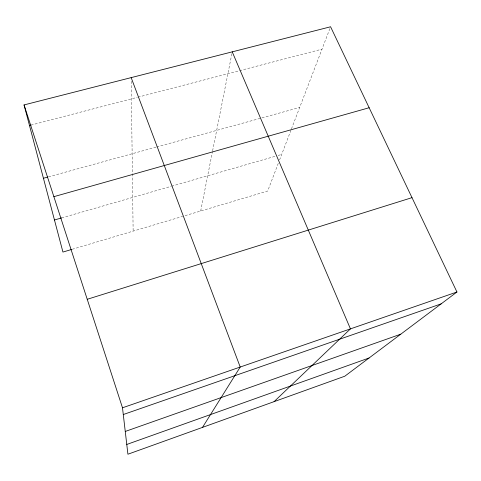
<?xml version="1.0" encoding="UTF-8"?>
<svg xmlns="http://www.w3.org/2000/svg" width="481" height="481" viewBox="0 0 481 481"><rect width="100%" height="100%" fill="white"/><g stroke="black" fill="none" stroke-linecap="round" stroke-linejoin="round"><path stroke-width="0.36" stroke-dasharray="2.4 1.8" d="M200.679 211.015L212.47 151.539M212.614 150.812L232.233 51.852M278.265 163.372L267.658 191.059L183.435 216.155M279.581 159.939L291.209 129.563M291.474 128.872L330.579 26.78M72.252 249.278L182.714 216.366M61.64 217.917L170.899 186.4M171.621 186.189L275.216 156.307M278.09 155.477L281.686 154.437M48.479 176.858L155.976 147.162M156.704 146.958L299.675 107.461M30.928 125.102L137.235 97.366M137.963 97.18L322.005 49.164M131.211 81.283L133.135 231.139"/><path stroke-width="0.72" d="M202.501 427.393L240.211 367.039L131.163 77.615M274.056 401.659L350.451 328.872L232.233 51.852M456.95 292.003L344.787 376.22L127.91 454.22L122.499 407.792L24.05 104.924L330.579 26.78L456.95 292.003L122.499 407.792M126.774 444.456L369.053 358.002M125.258 431.451L400.781 334.175M123.286 414.532L441.149 303.866M87.229 299.29L411.995 197.655M71.531 249.495L62.939 252.056L24.05 104.924M54.461 219.991L61.64 217.917M53.872 196.669L369.155 107.738M43.434 178.253L47.757 177.056M29.485 125.481L30.928 125.102"/></g></svg>
